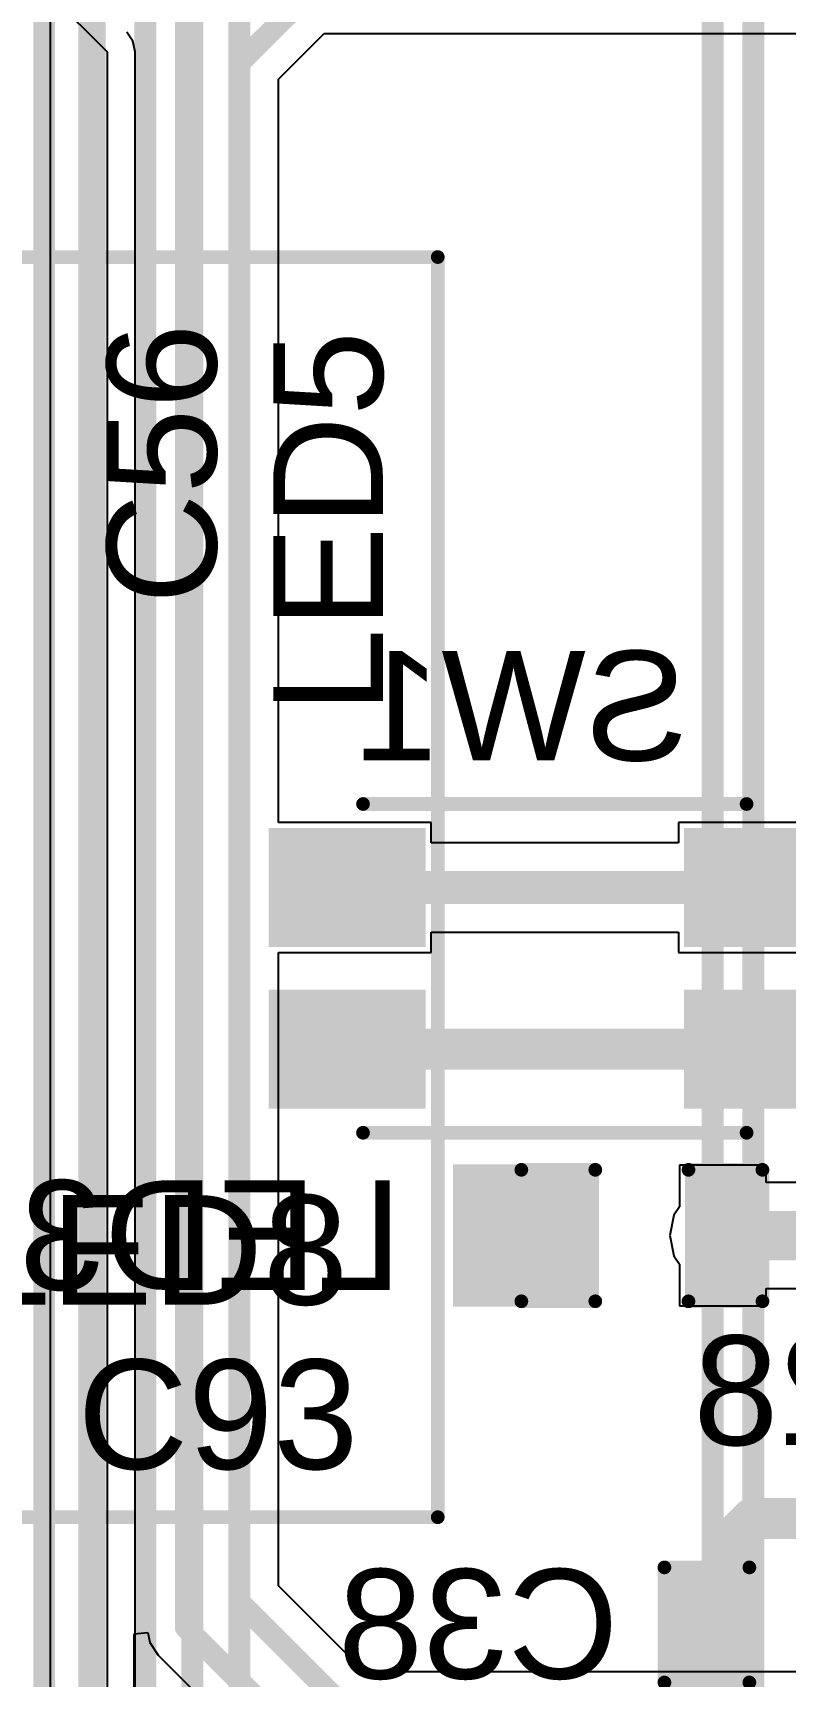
# Model space of a CAD drawing. Header units: inches. Extents: x -2.7 to 10.9, y -2.9 to 7.4.
# Drawn here: x 1.116 to 1.39, y -0.378 to 0.222 of the extents above; entities that cross this region are included whole.
import ezdxf

# ---------------------------------------------------------------- set-up
doc = ezdxf.new("R2010")
doc.units = ezdxf.units.IN
doc.header["$MEASUREMENT"] = 0
for name, color, linetype in [('Board Outline', 216, 'Continuous'), ('Bottom Layer', 5, 'Continuous'), ('Bottom Overlay', 54, 'Continuous'), ('Bottom Paste', 16, 'Continuous'), ('Bottom Solder', 6, 'Continuous'), ('Layer 3', 76, 'Continuous'), ('Top Layer', 1, 'Continuous'), ('Top Overlay', 2, 'Continuous')]:
    doc.layers.add(name, color=color, linetype=linetype)
doc.styles.add('Arial', font='', dxfattribs={"height": 0.2})
doc.styles.get('Arial').set_extended_font_data('Arial')

# ---------------------------------------------------------------- blocks, each defined once
blk = doc.blocks.new('LED_0603_B_116')
at = {"layer": 'Bottom Layer'}
for points in [[(-0.03937, 0.01968), (-0.01968, 0.01968), (-0.01968, -0.01969), (-0.03937, -0.01969)], [(0.01968, 0.01968), (0.03937, 0.01968), (0.03937, -0.01969), (0.01968, -0.01969)]]:
    blk.add_hatch(color=5, dxfattribs=at).paths.add_polyline_path(points)
at = {"layer": 'Bottom Overlay'}
blk.add_hatch(color=54, dxfattribs=at).paths.add_polyline_path([(0.044, -0.026), (0.069, -0.026), (0.069, 0.026), (0.044, 0.026)])
at = {"layer": 'Bottom Paste'}
for points in [[(-0.03937, 0.01968), (-0.01968, 0.01968), (-0.01968, -0.01969), (-0.03937, -0.01969)], [(0.01968, 0.01968), (0.03937, 0.01968), (0.03937, -0.01969), (0.01968, -0.01969)]]:
    blk.add_hatch(color=16, dxfattribs=at).paths.add_polyline_path(points)
at = {"layer": 'Bottom Solder'}
for points in [[(-0.04337, 0.02368), (-0.01568, 0.02368), (-0.01568, -0.02369), (-0.04337, -0.02369)], [(0.01569, 0.02368), (0.04337, 0.02368), (0.04337, -0.02369), (0.01569, -0.02369)]]:
    blk.add_hatch(color=6, dxfattribs=at).paths.add_polyline_path(points)
at = {"layer": 'Bottom Overlay'}
for points in [[(-0.017, 0.024, 0.005, 0.005, 0), (-0.044, 0.024, 0.005, 0.005, 0)], [(-0.044, 0.024, 0.005, 0.005, 0), (-0.044, -0.024, 0.005, 0.005, 0)], [(0.044, 0.024, 0.005, 0.005, 0), (0.017, 0.024, 0.005, 0.005, 0)], [(0.044, 0.024, 0.005, 0.005, 0), (0.044, -0.024, 0.005, 0.005, 0)], [(-0.017, -0.024, 0.005, 0.005, 0), (-0.044, -0.024, 0.005, 0.005, 0)], [(0.044, -0.024, 0.005, 0.005, 0), (0.017, -0.024, 0.005, 0.005, 0)]]:
    blk.add_lwpolyline(points, format="xyseb", dxfattribs=at)
for points in [[(-0.04525, 0.024, 0.0025, 0.0025, 1), (-0.04275, 0.024, 0.0025, 0.0025, 1)], [(-0.04525, 0.024, 0.0025, 0.0025, 1), (-0.04275, 0.024, 0.0025, 0.0025, 1)], [(-0.01825, 0.024, 0.0025, 0.0025, 1), (-0.01575, 0.024, 0.0025, 0.0025, 1)], [(0.01575, 0.024, 0.0025, 0.0025, 1), (0.01825, 0.024, 0.0025, 0.0025, 1)], [(0.04275, 0.024, 0.0025, 0.0025, 1), (0.04525, 0.024, 0.0025, 0.0025, 1)], [(0.04275, 0.024, 0.0025, 0.0025, 1), (0.04525, 0.024, 0.0025, 0.0025, 1)], [(-0.04525, -0.024, 0.0025, 0.0025, 1), (-0.04275, -0.024, 0.0025, 0.0025, 1)], [(-0.04525, -0.024, 0.0025, 0.0025, 1), (-0.04275, -0.024, 0.0025, 0.0025, 1)], [(-0.01825, -0.024, 0.0025, 0.0025, 1), (-0.01575, -0.024, 0.0025, 0.0025, 1)], [(0.01575, -0.024, 0.0025, 0.0025, 1), (0.01825, -0.024, 0.0025, 0.0025, 1)], [(0.04275, -0.024, 0.0025, 0.0025, 1), (0.04525, -0.024, 0.0025, 0.0025, 1)], [(0.04275, -0.024, 0.0025, 0.0025, 1), (0.04525, -0.024, 0.0025, 0.0025, 1)]]:
    blk.add_lwpolyline(points, format="xyseb", close=True, dxfattribs=at)
blk = doc.blocks.new('TS_1185EC_C_D_B__B_120')
at = {"layer": 'Bottom Layer'}
for points in [[(-0.10039, 0.04724), (-0.05118, 0.04724), (-0.05118, 0.01181), (-0.10039, 0.01181)], [(0.05118, 0.04724), (0.10039, 0.04724), (0.10039, 0.01181), (0.05118, 0.01181)], [(-0.10039, -0.01181), (-0.05118, -0.01181), (-0.05118, -0.04724), (-0.10039, -0.04724)], [(0.05118, -0.01181), (0.10039, -0.01181), (0.10039, -0.04724), (0.05118, -0.04724)]]:
    blk.add_hatch(color=5, dxfattribs=at).paths.add_polyline_path(points)
at = {"layer": 'Bottom Paste'}
for points in [[(-0.10039, 0.04724), (-0.05118, 0.04724), (-0.05118, 0.01181), (-0.10039, 0.01181)], [(0.05118, 0.04724), (0.10039, 0.04724), (0.10039, 0.01181), (0.05118, 0.01181)], [(-0.10039, -0.01181), (-0.05118, -0.01181), (-0.05118, -0.04724), (-0.10039, -0.04724)], [(0.05118, -0.01181), (0.10039, -0.01181), (0.10039, -0.04724), (0.05118, -0.04724)]]:
    blk.add_hatch(color=16, dxfattribs=at).paths.add_polyline_path(points)
at = {"layer": 'Bottom Solder'}
for points in [[(-0.10439, 0.05124), (-0.04718, 0.05124), (-0.04718, 0.00781), (-0.10439, 0.00781)], [(0.04718, 0.05124), (0.10439, 0.05124), (0.10439, 0.00781), (0.04718, 0.00781)], [(-0.10439, -0.00781), (-0.04718, -0.00781), (-0.04718, -0.05124), (-0.10439, -0.05124)], [(0.04718, -0.00781), (0.10439, -0.00781), (0.10439, -0.05124), (0.04718, -0.05124)]]:
    blk.add_hatch(color=6, dxfattribs=at).paths.add_polyline_path(points)
at = {"layer": 'Bottom Overlay'}
for points in [[(0.07, 0.06, 0.005, 0.005, 0), (-0.07, 0.06, 0.005, 0.005, 0)], [(-0.107, -0.029, 0.005, 0.005, 0), (-0.112, -0.024, 0.005, 0.005, 0)], [(-0.112, -0.024, 0.005, 0.005, 0), (-0.112, -0.034, 0.005, 0.005, 0)], [(-0.107, -0.029, 0.005, 0.005, 0), (-0.112, -0.034, 0.005, 0.005, 0)], [(0.07, -0.06, 0.005, 0.005, 0), (-0.07, -0.06, 0.005, 0.005, 0)]]:
    blk.add_lwpolyline(points, format="xyseb", dxfattribs=at)
for points in [[(-0.07125, 0.06, 0.0025, 0.0025, 1), (-0.06875, 0.06, 0.0025, 0.0025, 1)], [(0.06875, 0.06, 0.0025, 0.0025, 1), (0.07125, 0.06, 0.0025, 0.0025, 1)], [(-0.11325, -0.024, 0.0025, 0.0025, 1), (-0.11075, -0.024, 0.0025, 0.0025, 1)], [(-0.11325, -0.024, 0.0025, 0.0025, 1), (-0.11075, -0.024, 0.0025, 0.0025, 1)], [(-0.10825, -0.029, 0.0025, 0.0025, 1), (-0.10575, -0.029, 0.0025, 0.0025, 1)], [(-0.10825, -0.029, 0.0025, 0.0025, 1), (-0.10575, -0.029, 0.0025, 0.0025, 1)], [(-0.11325, -0.034, 0.0025, 0.0025, 1), (-0.11075, -0.034, 0.0025, 0.0025, 1)], [(-0.11325, -0.034, 0.0025, 0.0025, 1), (-0.11075, -0.034, 0.0025, 0.0025, 1)], [(-0.07125, -0.06, 0.0025, 0.0025, 1), (-0.06875, -0.06, 0.0025, 0.0025, 1)], [(0.06875, -0.06, 0.0025, 0.0025, 1), (0.07125, -0.06, 0.0025, 0.0025, 1)]]:
    blk.add_lwpolyline(points, format="xyseb", close=True, dxfattribs=at)
blk = doc.blocks.new('C___0603_B_308')
at = {"layer": 'Bottom Layer'}
for points in [[(-0.045, -0.0175), (-0.045, 0.0175), (-0.015, 0.0175), (-0.015, -0.0175)], [(0.015, -0.0175), (0.015, 0.0175), (0.045, 0.0175), (0.045, -0.0175)]]:
    blk.add_hatch(color=5, dxfattribs=at).paths.add_polyline_path(points)
at = {"layer": 'Bottom Paste'}
for points in [[(-0.045, -0.0175), (-0.045, 0.0175), (-0.015, 0.0175), (-0.015, -0.0175)], [(0.015, -0.0175), (0.015, 0.0175), (0.045, 0.0175), (0.045, -0.0175)]]:
    blk.add_hatch(color=16, dxfattribs=at).paths.add_polyline_path(points)
at = {"layer": 'Bottom Solder'}
for points in [[(-0.04736, -0.01986), (-0.04736, 0.01986), (-0.01264, 0.01986), (-0.01264, -0.01986)], [(0.01264, -0.01986), (0.01264, 0.01986), (0.04736, 0.01986), (0.04736, -0.01986)]]:
    blk.add_hatch(color=6, dxfattribs=at).paths.add_polyline_path(points)
at = {"layer": 'Bottom Overlay'}
for points in [[(-0.049, -0.021, 0.005, 0.005, 0), (-0.049, 0.021, 0.005, 0.005, 0)], [(-0.049, 0.021, 0.005, 0.005, 0), (-0.018, 0.021, 0.005, 0.005, 0)], [(0.018, 0.021, 0.005, 0.005, 0), (0.049, 0.021, 0.005, 0.005, 0)], [(0.049, -0.021, 0.005, 0.005, 0), (0.049, 0.021, 0.005, 0.005, 0)], [(-0.049, -0.021, 0.005, 0.005, 0), (-0.018, -0.021, 0.005, 0.005, 0)], [(0.018, -0.021, 0.005, 0.005, 0), (0.049, -0.021, 0.005, 0.005, 0)]]:
    blk.add_lwpolyline(points, format="xyseb", dxfattribs=at)
for points in [[(-0.05025, 0.021, 0.0025, 0.0025, 1), (-0.04775, 0.021, 0.0025, 0.0025, 1)], [(-0.05025, 0.021, 0.0025, 0.0025, 1), (-0.04775, 0.021, 0.0025, 0.0025, 1)], [(-0.01925, 0.021, 0.0025, 0.0025, 1), (-0.01675, 0.021, 0.0025, 0.0025, 1)], [(0.01675, 0.021, 0.0025, 0.0025, 1), (0.01925, 0.021, 0.0025, 0.0025, 1)], [(0.04775, 0.021, 0.0025, 0.0025, 1), (0.05025, 0.021, 0.0025, 0.0025, 1)], [(0.04775, 0.021, 0.0025, 0.0025, 1), (0.05025, 0.021, 0.0025, 0.0025, 1)], [(-0.05025, -0.021, 0.0025, 0.0025, 1), (-0.04775, -0.021, 0.0025, 0.0025, 1)], [(-0.05025, -0.021, 0.0025, 0.0025, 1), (-0.04775, -0.021, 0.0025, 0.0025, 1)], [(-0.01925, -0.021, 0.0025, 0.0025, 1), (-0.01675, -0.021, 0.0025, 0.0025, 1)], [(0.01675, -0.021, 0.0025, 0.0025, 1), (0.01925, -0.021, 0.0025, 0.0025, 1)], [(0.04775, -0.021, 0.0025, 0.0025, 1), (0.05025, -0.021, 0.0025, 0.0025, 1)], [(0.04775, -0.021, 0.0025, 0.0025, 1), (0.05025, -0.021, 0.0025, 0.0025, 1)]]:
    blk.add_lwpolyline(points, format="xyseb", close=True, dxfattribs=at)

msp = doc.modelspace()

# ---------------------------------------------------------------- linework, layer by layer
at = {"layer": 'Board Outline'}
msp.add_lwpolyline([(2.84412, -0.24125, 0.005, 0.005, -0.741893), (-2.49969, -1.37795, 0.005, 0.005, 0)], format="xyseb", dxfattribs=at)
at = {"layer": 'Bottom Layer'}
for p, q in [((1.12225, 0.2783), (1.12225, -0.73112)), ((1.20557, 0.20466), (1.22224, 0.22133)), ((1.22224, 0.22133), (1.68361, 0.22133)), ((1.20557, -0.06663), (1.20557, 0.20466)), ((1.26123, -0.06663), (1.20557, -0.06663)), ((1.26123, -0.07403), (1.26123, -0.06663)), ((1.41281, -0.06663), (1.35159, -0.06663)), ((1.35159, -0.06663), (1.35159, -0.07403)), ((1.35159, -0.07403), (1.26123, -0.07403)), ((1.26123, -0.11406), (1.26123, -0.10666)), ((1.26123, -0.10666), (1.35159, -0.10666)), ((1.35159, -0.10666), (1.35159, -0.11406)), ((1.20557, -0.34527), (1.20557, -0.11406)), ((1.20557, -0.11406), (1.26123, -0.11406)), ((1.35159, -0.11406), (1.41281, -0.11406)), ((1.38357, -0.19171), (1.35188, -0.19171)), ((1.35188, -0.19171), (1.35188, -0.20691)), ((1.38357, -0.19802), (1.38357, -0.19171)), ((1.40892, -0.19802), (1.38357, -0.19802)), ((1.35188, -0.20691), (1.34983, -0.20998)), ((1.34983, -0.20998), (1.34835, -0.2174)), ((1.34835, -0.2174), (1.34983, -0.22481)), ((1.34983, -0.22481), (1.35188, -0.22789)), ((1.35188, -0.22789), (1.35188, -0.24308)), ((1.38357, -0.24308), (1.38357, -0.23677)), ((1.38357, -0.23677), (1.40892, -0.23677)), ((1.35188, -0.24308), (1.38357, -0.24308)), ((1.23695, -0.37666), (1.20557, -0.34527)), ((1.15284, -0.36273), (1.15784, -0.36223)), ((1.15284, -0.73745), (1.15284, -0.36273)), ((1.15784, -0.36223), (1.15857, -0.36588)), ((1.15857, -0.36588), (1.16166, -0.37051)), ((1.16166, -0.37051), (1.21024, -0.41909)), ((1.40442, -0.37666), (1.23695, -0.37666))]:
    msp.add_line(p, q, dxfattribs=at)
for points in [[(1.13755, -0.73745, 0.01, 0.01, 0), (1.13755, 0.2783, 0.01, 0.01, 0)], [(1.19129, 0.21057, 0.008, 0.008, 0), (1.21632, 0.2356, 0.008, 0.008, 0)], [(1.17175, -0.36042, 0.008, 0.008, 0), (1.17175, 0.22921, 0.008, 0.008, 0)], [(1.19129, -0.35118, 0.008, 0.008, 0), (1.19129, 0.21057, 0.008, 0.008, 0)], [(1.23062, -0.09034, 0.012, 0.012, 0), (1.3822, -0.09034, 0.012, 0.012, 0)], [(1.3822, -0.09034, 0.012, 0.012, 0), (1.49292, -0.09034, 0.012, 0.012, 0)], [(1.23062, -0.1494, 0.015, 0.015, 0), (1.3822, -0.1494, 0.015, 0.015, 0)], [(1.3822, -0.1494, 0.015, 0.015, 0), (1.38233, -0.14953, 0.015, 0.015, 0)], [(1.38233, -0.14953, 0.015, 0.015, 0), (1.44992, -0.14953, 0.015, 0.015, 0)], [(1.36773, -0.2174, 0.018, 0.018, 0), (1.40892, -0.2174, 0.018, 0.018, 0)], [(1.36964, -0.32944, 0.015, 0.015, 0), (1.37843, -0.32065, 0.015, 0.015, 0)], [(1.37843, -0.32065, 0.015, 0.015, 0), (1.40727, -0.32065, 0.015, 0.015, 0)], [(1.36964, -0.35531, 0.015, 0.015, 0), (1.36964, -0.32944, 0.015, 0.015, 0)], [(1.19129, -0.35118, 0.008, 0.008, 0), (1.23104, -0.39093, 0.008, 0.008, 0)], [(1.36542, -0.35953, 0.015, 0.015, 0), (1.36964, -0.35531, 0.015, 0.015, 0)], [(1.17175, -0.36042, 0.008, 0.008, 0), (1.22033, -0.409, 0.008, 0.008, 0)]]:
    msp.add_lwpolyline(points, format="xyseb", dxfattribs=at)
for points in [[(1.18929, 0.21057, 0.004, 0.004, 1), (1.19329, 0.21057, 0.004, 0.004, 1)], [(1.18929, 0.21057, 0.004, 0.004, 1), (1.19329, 0.21057, 0.004, 0.004, 1)], [(1.22762, -0.09034, 0.006, 0.006, 1), (1.23362, -0.09034, 0.006, 0.006, 1)], [(1.3792, -0.09034, 0.006, 0.006, 1), (1.3852, -0.09034, 0.006, 0.006, 1)], [(1.3792, -0.09034, 0.006, 0.006, 1), (1.3852, -0.09034, 0.006, 0.006, 1)], [(1.22687, -0.1494, 0.0075, 0.0075, 1), (1.23437, -0.1494, 0.0075, 0.0075, 1)], [(1.37845, -0.1494, 0.0075, 0.0075, 1), (1.38595, -0.1494, 0.0075, 0.0075, 1)], [(1.37845, -0.1494, 0.0075, 0.0075, 1), (1.38595, -0.1494, 0.0075, 0.0075, 1)], [(1.37858, -0.14953, 0.0075, 0.0075, 1), (1.38608, -0.14953, 0.0075, 0.0075, 1)], [(1.37858, -0.14953, 0.0075, 0.0075, 1), (1.38608, -0.14953, 0.0075, 0.0075, 1)], [(1.36323, -0.2174, 0.009, 0.009, 1), (1.37223, -0.2174, 0.009, 0.009, 1)], [(1.37468, -0.32065, 0.0075, 0.0075, 1), (1.38218, -0.32065, 0.0075, 0.0075, 1)], [(1.37468, -0.32065, 0.0075, 0.0075, 1), (1.38218, -0.32065, 0.0075, 0.0075, 1)], [(1.36589, -0.32944, 0.0075, 0.0075, 1), (1.37339, -0.32944, 0.0075, 0.0075, 1)], [(1.36589, -0.32944, 0.0075, 0.0075, 1), (1.37339, -0.32944, 0.0075, 0.0075, 1)], [(1.18929, -0.35118, 0.004, 0.004, 1), (1.19329, -0.35118, 0.004, 0.004, 1)], [(1.18929, -0.35118, 0.004, 0.004, 1), (1.19329, -0.35118, 0.004, 0.004, 1)], [(1.36589, -0.35531, 0.0075, 0.0075, 1), (1.37339, -0.35531, 0.0075, 0.0075, 1)], [(1.36589, -0.35531, 0.0075, 0.0075, 1), (1.37339, -0.35531, 0.0075, 0.0075, 1)], [(1.36167, -0.35953, 0.0075, 0.0075, 1), (1.36917, -0.35953, 0.0075, 0.0075, 1)], [(1.16975, -0.36042, 0.004, 0.004, 1), (1.17375, -0.36042, 0.004, 0.004, 1)], [(1.16975, -0.36042, 0.004, 0.004, 1), (1.17375, -0.36042, 0.004, 0.004, 1)]]:
    msp.add_lwpolyline(points, format="xyseb", close=True, dxfattribs=at)
at = {"layer": 'Layer 3'}
for p, q in [((1.03405, 0.32364), (1.143, 0.21469)), ((1.15242, 0.2186), (1.15021, 0.2219)), ((1.1532, 0.21469), (1.15242, 0.2186)), ((1.143, 0.21469), (1.143, -1.45516)), ((1.1532, -1.17002), (1.1532, 0.21469))]:
    msp.add_line(p, q, dxfattribs=at)
at = {"layer": 'Top Layer'}
for points in [[(1.13755, -1.46212, 0.008, 0.008, 0), (1.13755, 0.38569, 0.008, 0.008, 0)], [(1.364, -1.94999, 0.008, 0.008, 0), (1.364, 0.36933, 0.008, 0.008, 0)], [(1.12004, -1.45623, 0.008, 0.008, 0), (1.12004, 0.36307, 0.008, 0.008, 0)], [(1.15693, -1.46673, 0.008, 0.008, 0), (1.15693, 0.36296, 0.008, 0.008, 0)], [(1.37883, -1.94983, 0.008, 0.008, 0), (1.37883, 0.36219, 0.008, 0.008, 0)], [(1.1741, -1.46747, 0.008, 0.008, 0), (1.1741, 0.31156, 0.008, 0.008, 0)], [(1.19129, -1.4601, 0.008, 0.008, 0), (1.19129, 0.27329, 0.008, 0.008, 0)]]:
    msp.add_lwpolyline(points, format="xyseb", dxfattribs=at)
at = {"layer": 'Top Overlay'}
for points in [[(0.88496, 0.13978, 0.005, 0.005, 0), (1.2637, 0.13978, 0.005, 0.005, 0)], [(1.2637, -0.32021, 0.005, 0.005, 0), (1.2637, 0.13978, 0.005, 0.005, 0)], [(0.88496, -0.32021, 0.005, 0.005, 0), (1.2637, -0.32021, 0.005, 0.005, 0)]]:
    msp.add_lwpolyline(points, format="xyseb", dxfattribs=at)
for points in [[(1.26245, 0.13978, 0.0025, 0.0025, 1), (1.26495, 0.13978, 0.0025, 0.0025, 1)], [(1.26245, 0.13978, 0.0025, 0.0025, 1), (1.26495, 0.13978, 0.0025, 0.0025, 1)], [(1.26245, -0.32021, 0.0025, 0.0025, 1), (1.26495, -0.32021, 0.0025, 0.0025, 1)], [(1.26245, -0.32021, 0.0025, 0.0025, 1), (1.26495, -0.32021, 0.0025, 0.0025, 1)]]:
    msp.add_lwpolyline(points, format="xyseb", close=True, dxfattribs=at)

# ---------------------------------------------------------------- block references
at = {"rotation": 180}
for name, p in [('TS_1185EC_C_D_B__B_120', (1.30641, -0.11987)), ('LED_0603_B_116', (1.3382, -0.2174))]:
    msp.add_blockref(name, p, dxfattribs=at)
msp.add_blockref('C___0603_B_308', (1.39542, -0.35953))

# ---------------------------------------------------------------- texts
at = {"layer": 'Bottom Overlay', "style": 'Arial', "text_generation_flag": 2}
for s, p in [('SW1', (1.35504, -0.04398)), ('LED3', (1.25072, -0.23722)), ('R28', (1.45945, -0.29389)), ('C38', (1.32973, -0.37914))]:
    msp.add_text(s, height=0.04, dxfattribs=at).set_placement(p)
at = {"layer": 'Top Overlay', "style": 'Arial'}
for s, p in [('C56', (1.18292, 0.01304)), ('LED5', (1.24365, -0.02691))]:
    msp.add_text(s, height=0.04, rotation=90, dxfattribs=at).set_placement(p)
for s, p in [('LED8', (1.09123, -0.24263)), ('C93', (1.13222, -0.30263))]:
    msp.add_text(s, height=0.04, dxfattribs=at).set_placement(p)

doc.saveas('drawing.dxf')
